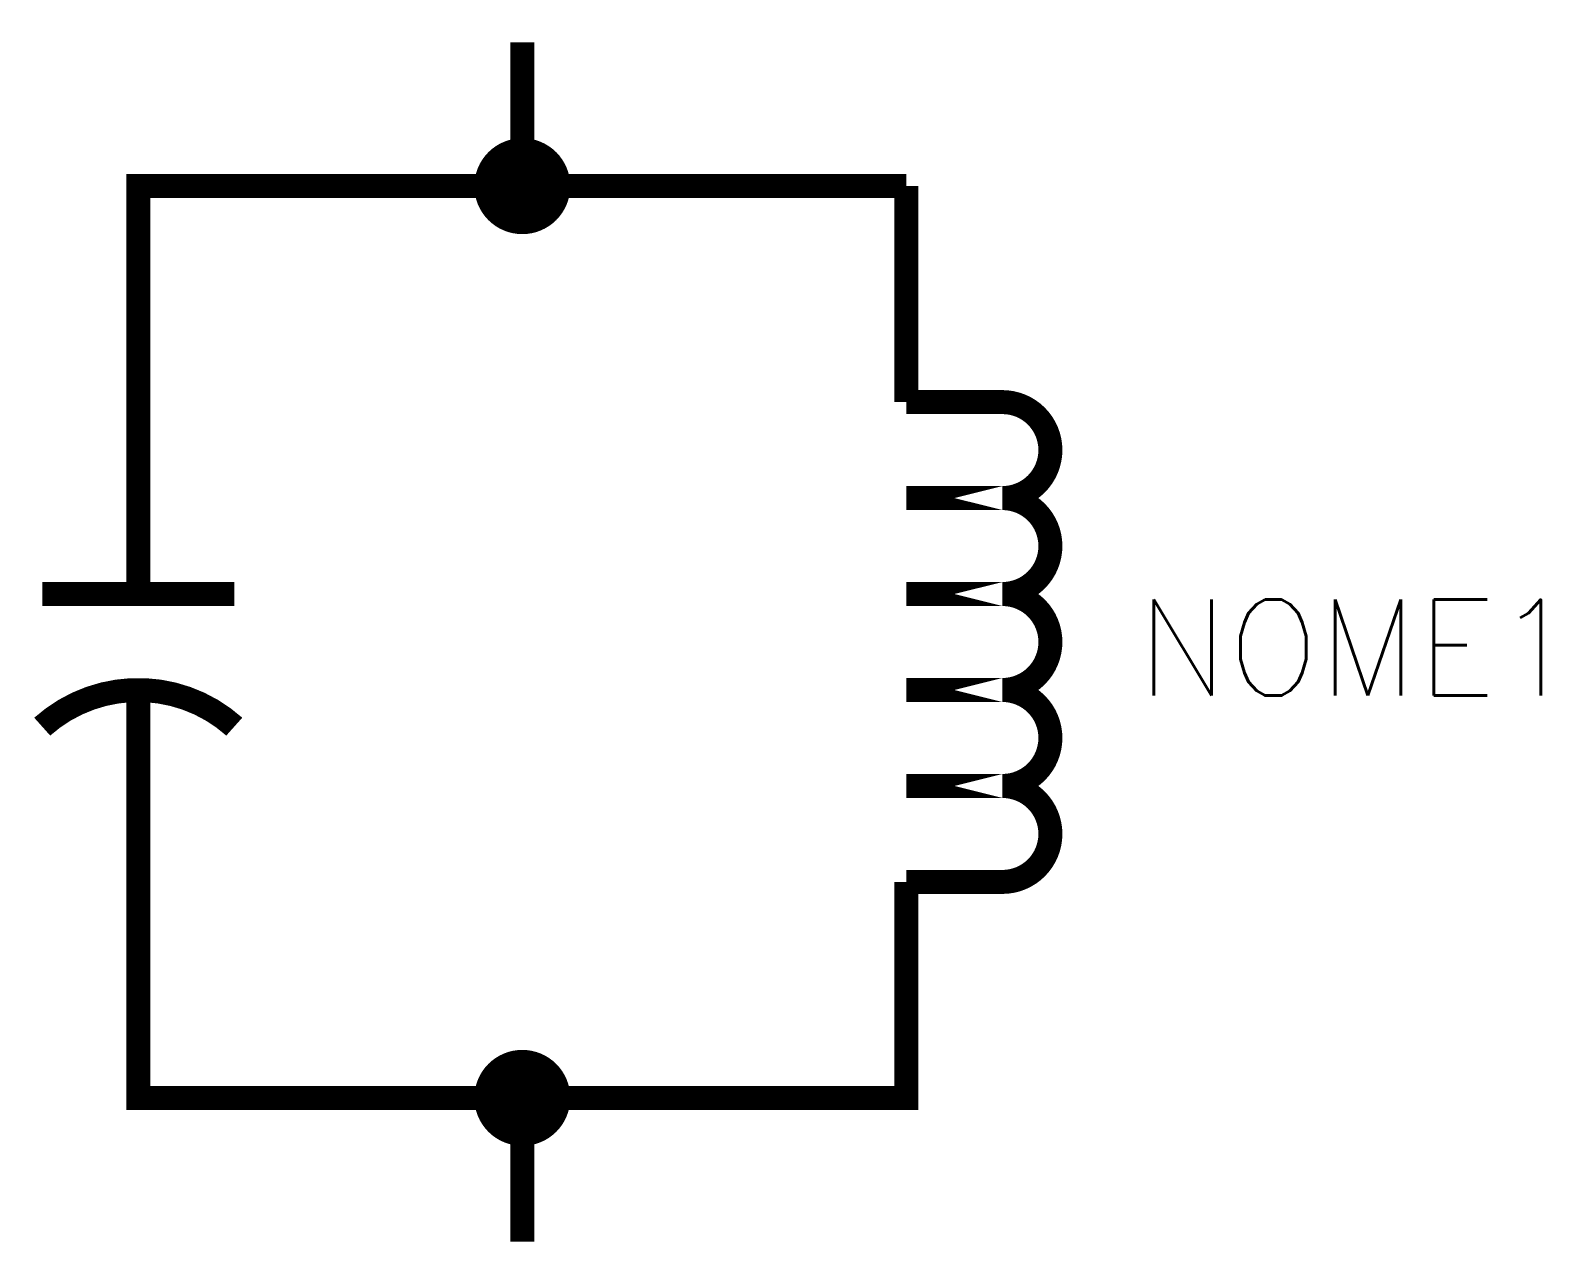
# Model space of a CAD drawing. Extents: x 313 to 344.4, y 172.5 to 198.
import ezdxf
from ezdxf.enums import TextEntityAlignment as Align

# ---------------------------------------------------------------- set-up
doc = ezdxf.new("R2010")
doc.units = 0
doc.header["$MEASUREMENT"] = 0
doc.layers.get('0').update_dxf_attribs({"linetype": 'CONTINUOUS'})
doc.styles.add('ROMANS', font='romans')

msp = doc.modelspace()

# ---------------------------------------------------------------- linework, layer by layer
at = {"color": 5, "const_width": 0.5}
for points in [[(323.217, 194.729), (323.217, 197.729)], [(323.217, 175.729), (323.217, 172.729)]]:
    msp.add_lwpolyline(points, dxfattribs=at)
at = {"color": 5, "const_width": 1}
for points in [[(322.717, 194.729, 1), (323.717, 194.729, 1)], [(322.717, 175.729, 1), (323.717, 175.729, 1)]]:
    msp.add_lwpolyline(points, format="xyb", close=True, dxfattribs=at)
at = {"color": 5, "linetype": 'Continuous', "const_width": 0.5}
for points in [[(331.217, 194.729), (315.217, 194.729), (315.217, 186.229)], [(331.217, 190.229), (331.217, 194.729)], [(313.217, 186.229), (317.217, 186.229)], [(331.217, 180.229), (331.217, 175.729), (315.217, 175.729), (315.217, 179.945), (315.217, 184.229)]]:
    msp.add_lwpolyline(points, dxfattribs=at)
at = {"color": 5, "const_width": 0.5}
msp.add_lwpolyline([(331.217, 190.229), (333.217, 190.229, -1), (333.217, 188.229), (331.217, 188.229), (333.217, 188.229, -1), (333.217, 186.229), (331.217, 186.229), (333.217, 186.229, -1), (333.217, 184.229), (331.217, 184.229), (333.217, 184.229, -1), (333.217, 182.229), (331.217, 182.229), (333.217, 182.229, -1), (333.217, 180.229), (331.217, 180.229)], format="xyb", dxfattribs=at)
at = {"color": 5, "linetype": 'Continuous', "const_width": 0.5}
msp.add_lwpolyline([(317.217, 183.465, 0.381966), (313.217, 183.465, 0.381966)], format="xyb", dxfattribs=at)

# ---------------------------------------------------------------- texts
at = {"lineweight": -3, "style": 'ROMANS'}
msp.add_attdef('NOME1', text='', height=2, dxfattribs=at).set_placement((336.032, 185.113), align=Align.MIDDLE_LEFT)

doc.saveas('drawing.dxf')
